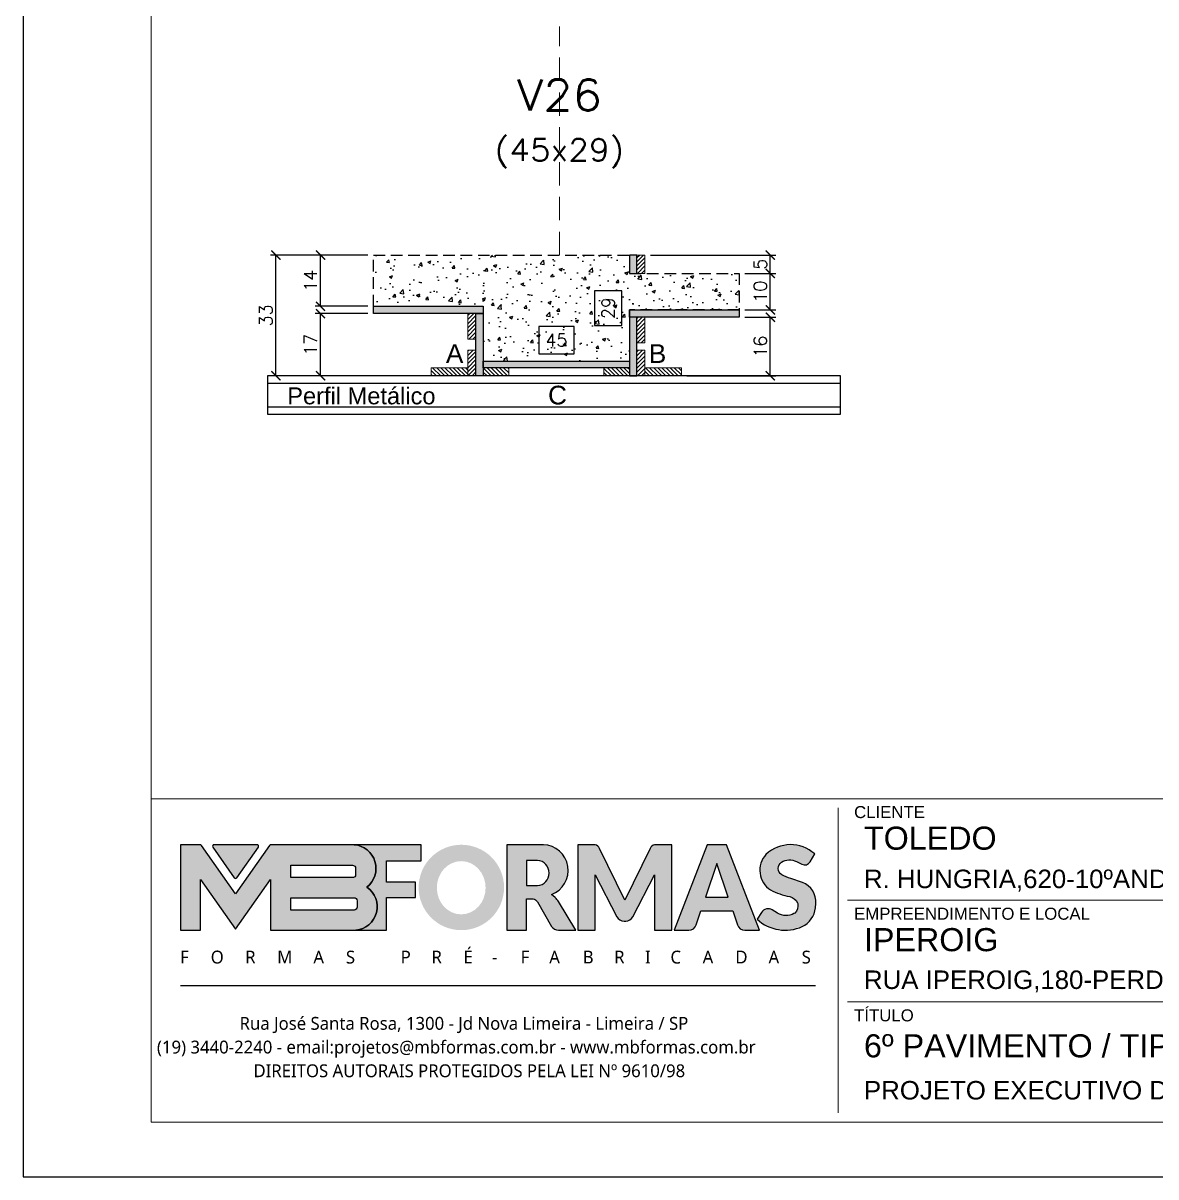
# Model space of a CAD drawing. Extents: x -23436 to 4767, y -4638 to 9755.
# Drawn here: x -17506 to -16887, y -1668 to -1037 of the extents above; entities that cross this region are included whole.
import ezdxf
from ezdxf.enums import TextEntityAlignment as Align

# ---------------------------------------------------------------- set-up
doc = ezdxf.new("R2010")
doc.units = 0
doc.header["$PDMODE"] = 2
doc.header["$PDSIZE"] = 10
doc.linetypes.add('CABLIN', pattern=[0.35, 0.25, -0.1])
doc.linetypes.add('HIDDEN', pattern=[9.525, 6.35, -3.175])
doc.layers.get('0').update_dxf_attribs({"lineweight": 13})
doc.layers.get('Defpoints').update_dxf_attribs({"lineweight": 13})
for name, color, linetype in [('Concreto', 250, 'HIDDEN'), ('Cota', 4, 'Continuous'), ('Cota Seção (2x)', 4, 'Continuous'), ('Hachura', 252, 'CABLIN'), ('MB Logo', 255, 'Continuous'), ('Painéis', 200, 'Continuous'), ('Perfil Metálico', 224, 'Continuous'), ('Texto de Titulo', 7, 'Continuous'), ('Texto Qtd Sarr', 242, 'Continuous')]:
    doc.layers.add(name, color=color, linetype=linetype)
for name, color, linetype, lineweight in [('FOLHA MB', 7, 'Continuous', 13), ('Madeira', 100, 'Continuous', 13), ('Texto Seção', 7, 'Continuous', 15)]:
    doc.layers.add(name, color=color, linetype=linetype, lineweight=lineweight)
doc.layers.add('Laje_Perimetro', color=7, linetype='Continuous', plot=False)
doc.styles.add('ARIAL', font='arial.ttf', dxfattribs={"oblique": 15, "height": 25})
doc.styles.add('MB_C01', font='arial.ttf', dxfattribs={"height": 1.3})
doc.styles.add('MB_C02', font='arial.ttf', dxfattribs={"height": 2})
doc.styles.add('MB_C03', font='arial.ttf', dxfattribs={"height": 2.5})
doc.styles.add('MtXpl_Lucida_Sans_Un', font='l_10646.ttf')
doc.styles.add('ROMANS', font='romans.shx')
doc.dimstyles.new('Cota Seção (2x)', dxfattribs={"dimtxt": 7, "dimasz": 5, "dimexe": 3, "dimexo": 3, "dimgap": 2, "dimtad": 3, "dimdec": 1, "dimlfac": 0.5, "dimzin": 12, "dimdsep": 46, "dimtxsty": 'ROMANS', "dimblk": 'ARCHTICK', "dimcen": 0, "dimclrd": 4, "dimclre": 4, "dimclrt": 1, "dimadec": 1, "dimazin": 3, "dimtfac": 1, "dimtdec": 1, "dimtmove": 0, "dimatfit": 3, "dimldrblk": 'OBLIQUE', "dimfxl": 1, "dimtolj": 1, "dimtzin": 12, "dimarcsym": 0})
doc.dimstyles.new('Cota Seção interna', dxfattribs={"dimtxt": 7, "dimasz": 6, "dimexe": 0.18, "dimexo": 2, "dimgap": -4, "dimtad": 3, "dimdec": 1, "dimlfac": 0.5, "dimzin": 12, "dimdsep": 46, "dimtxsty": 'ROMANS', "dimblk": 'ARCHTICK', "dimcen": 0.09, "dimse1": 1, "dimse2": 1, "dimsd1": 1, "dimsd2": 1, "dimclrd": 180, "dimclre": 5, "dimclrt": 1, "dimadec": 0, "dimazin": 3, "dimtfac": 1, "dimtdec": 1, "dimtofl": 0, "dimtmove": 0, "dimatfit": 3, "dimldrblk": 'ARCHTICK', "dimfxl": 1, "dimtolj": 1, "dimtzin": 0, "dimarcsym": 0})

# ---------------------------------------------------------------- blocks, each defined once
blk = doc.blocks.new('MB-NOVO')
at = {"layer": 'MB Logo', "linetype": 'Continuous'}
h = blk.add_hatch(color=256, dxfattribs=at)
h.dxf.hatch_style = 1
h.set_gradient(color1=(242, 132, 69), color2=(247, 180, 141), rotation=90, tint=1)
h.paths.add_polyline_path([(-18529.58, 10980.84), (-18475.71, 10980.84, 0.706757), (-18468.67, 11008.01, 0.681802), (-18476.71, 11034.89), (-18529.36, 11034.89, 0.243712), (-18530.18, 11034.46), (-18551.72, 11003.93), (-18573.27, 11034.46, 0.243712), (-18574.09, 11034.89), (-18586.52, 11034.89), (-18586.52, 10980.84), (-18573.87, 10980.84), (-18573.87, 11012.87), (-18551.72, 10981.49), (-18529.58, 11012.87)])
h.paths.add_polyline_path([(-18516.75, 11014.08), (-18516.75, 11021.99), (-18477.79, 11021.99, -0.414214), (-18475.79, 11019.99), (-18475.79, 11016.08, -0.414214), (-18477.79, 11014.08)], flags=16)
h.paths.add_polyline_path([(-18516.75, 11001.39), (-18476.79, 11001.39, -0.414214), (-18474.79, 10999.39), (-18474.79, 10995.48, -0.414214), (-18476.79, 10993.48), (-18516.75, 10993.48)], flags=16)
at = {"layer": 'MB Logo', "true_color": 0x262626}
h = blk.add_hatch(color=250, dxfattribs=at)
h.dxf.hatch_style = 1
h.paths.add_polyline_path([(-18537.31, 11033.31, 0.60809), (-18538.12, 11034.89), (-18565.32, 11034.89, 0.60809), (-18566.14, 11033.31), (-18552.54, 11014.04, 0.518202), (-18550.91, 11014.04)])
h = blk.add_hatch(color=250, dxfattribs=at)
h.dxf.hatch_style = 1
h.paths.add_polyline_path([(-18456.17, 11011.29), (-18456.17, 11024.65), (-18434.21, 11024.65), (-18434.21, 11034.89), (-18476.71, 11034.89, -0.681802), (-18468.67, 11008.01, -0.706757), (-18475.71, 10980.84), (-18456.17, 10980.84), (-18456.17, 11001.45), (-18437.83, 11001.45), (-18437.83, 11011.29)])
h = blk.add_hatch(color=250, dxfattribs=at)
h.dxf.hatch_style = 1
h.paths.add_polyline_path([(-18435.91, 11007.86, 1), (-18381.87, 11007.86, 1)])
edge = h.paths.add_edge_path(flags=16)
edge.add_ellipse((-18408.97, 11007.68), major_axis=(0, 16.84), ratio=0.916255, start_angle=0, end_angle=360)
h = blk.add_hatch(color=250, dxfattribs=at)
h.dxf.hatch_style = 1
h.paths.add_polyline_path([(-18356.97, 11034.89), (-18380.17, 11034.89), (-18380.17, 10980.84), (-18367.64, 10980.84), (-18367.64, 11000.71), (-18363.41, 11000.71, -0.195765), (-18360.9, 10998.88), (-18351.79, 10983.24, 0.261385), (-18347.52, 10980.84), (-18336.38, 10980.84), (-18347.47, 10999, 0.082429), (-18349.61, 11001.48), (-18351.9, 11003.39, 0.81838)])
h.paths.add_polyline_path([(-18360.76, 11009), (-18367.64, 11009), (-18367.64, 11024.98), (-18360.76, 11024.98, -0.92578)], flags=16)
h = blk.add_hatch(color=250, dxfattribs=at)
h.dxf.hatch_style = 1
h.paths.add_polyline_path([(-18286.65, 11015.9), (-18286.65, 10980.84), (-18275.77, 10980.84), (-18275.77, 11034.89), (-18286.65, 11034.89, 0.216647), (-18289.44, 11032.44), (-18305.46, 10999.84), (-18321.61, 11032.7, 0.199908), (-18324.27, 11034.89), (-18335.15, 11034.89), (-18335.15, 10980.84), (-18324.27, 10980.84), (-18324.27, 11015.9), (-18310.42, 10989.3, 0.279644), (-18305.98, 10986.61, 0.340986), (-18300.5, 10989.3)])
h = blk.add_hatch(color=250, dxfattribs=at)
h.dxf.hatch_style = 1
h.paths.add_polyline_path([(-18274.36, 10980.84), (-18264.98, 10980.84, 0.322517), (-18260.24, 10984.26), (-18257.32, 10993), (-18237.21, 10993), (-18234.29, 10984.26, 0.322517), (-18229.55, 10980.84), (-18220.26, 10980.84), (-18241.25, 11034.89), (-18253.37, 11034.89)])
h.paths.add_polyline_path([(-18254.42, 11001.64), (-18247.26, 11023.04), (-18240.11, 11001.64)], flags=16)
h = blk.add_hatch(color=250, dxfattribs=at)
h.dxf.hatch_style = 1
h.paths.add_polyline_path([(-18206.02, 11024.02, -0.247671), (-18196.88, 11024.32), (-18193.53, 11022.53, 0.40799), (-18188.16, 11024.11), (-18185.37, 11029.08, 0.392837), (-18216.16, 11028.69, 0.467779), (-18213.26, 11006.32, 0.077523), (-18201.17, 11002.12, -0.214206), (-18196.11, 10997.94, -0.284295), (-18198.17, 10991.44, -0.26924), (-18208.78, 10991.57), (-18212.21, 10993.65, 0.407727), (-18219.02, 10992.06), (-18221.79, 10987.71, 0.296878), (-18193.23, 10983.12, 0.272251), (-18184.86, 10995.28), (-18184.65, 10997.88, 0.348906), (-18193.71, 11011.21), (-18200.42, 11013.47, -0.045018), (-18205.76, 11015.68, -0.618284)])
at = {"layer": 'MB Logo', "linetype": 'Continuous'}
blk.add_line((-18586.52, 10945.86), (-18184.78, 10945.86), dxfattribs=at)
at = {"layer": 'MB Logo', "color": 23, "linetype": 'Continuous', "true_color": 0xf28445}
for points in [[(-18573.27, 11034.46, 0.243712), (-18574.09, 11034.89), (-18586.52, 11034.89), (-18586.52, 10980.84), (-18573.87, 10980.84), (-18573.87, 11012.87), (-18551.72, 10981.49), (-18529.58, 11012.87), (-18529.58, 10980.84), (-18475.71, 10980.84, 0.706757), (-18468.67, 11008.01, 0.681802), (-18476.71, 11034.89), (-18529.36, 11034.89, 0.243712), (-18530.18, 11034.46), (-18551.72, 11003.93)], [(-18516.75, 11021.99), (-18477.79, 11021.99, -0.414214), (-18475.79, 11019.99), (-18475.79, 11016.08, -0.414214), (-18477.79, 11014.08), (-18516.75, 11014.08)], [(-18516.75, 11001.39), (-18476.79, 11001.39, -0.414214), (-18474.79, 10999.39), (-18474.79, 10995.48, -0.414214), (-18476.79, 10993.48), (-18516.75, 10993.48)]]:
    blk.add_lwpolyline(points, format="xyb", close=True, dxfattribs=at)
at = {"layer": 'MB Logo', "color": 250, "true_color": 0x262626}
for points in [[(-18537.31, 11033.31, 0.60809), (-18538.12, 11034.89), (-18565.32, 11034.89, 0.60809), (-18566.14, 11033.31), (-18552.54, 11014.04, 0.518202), (-18550.91, 11014.04)], [(-18437.83, 11011.29), (-18456.17, 11011.29), (-18456.17, 11024.65), (-18434.21, 11024.65), (-18434.21, 11034.89), (-18476.71, 11034.89, -0.681802), (-18468.67, 11008.01, -0.706757), (-18475.71, 10980.84), (-18456.17, 10980.84), (-18456.17, 11001.45), (-18437.83, 11001.45)], [(-18347.52, 10980.84), (-18336.38, 10980.84), (-18347.47, 10999, 0.082429), (-18349.61, 11001.48), (-18351.9, 11003.39, 0.81838), (-18356.97, 11034.89), (-18380.17, 11034.89), (-18380.17, 10980.84), (-18367.64, 10980.84), (-18367.64, 11000.71), (-18363.41, 11000.71, -0.209789), (-18360.79, 10998.69), (-18351.79, 10983.24, 0.261385)], [(-18286.65, 11015.9), (-18286.65, 10980.84), (-18275.77, 10980.84), (-18275.77, 11034.89), (-18286.65, 11034.89, 0.216647), (-18289.44, 11032.44), (-18305.46, 10999.84), (-18321.48, 11032.44, 0.216647), (-18324.27, 11034.89), (-18335.15, 11034.89), (-18335.15, 10980.84), (-18324.27, 10980.84), (-18324.27, 11015.9), (-18310.42, 10989.3, 0.279644), (-18305.98, 10986.61), (-18304.93, 10986.61, 0.279644), (-18300.5, 10989.3)], [(-18264.98, 10980.84, 0.322517), (-18260.24, 10984.26), (-18257.32, 10993), (-18237.21, 10993), (-18234.29, 10984.26, 0.322517), (-18229.55, 10980.84), (-18220.26, 10980.84), (-18241.25, 11034.89), (-18253.37, 11034.89), (-18274.36, 10980.84)], [(-18206.24, 11015.94, -0.549626), (-18206.37, 11023.82, -0.258723), (-18196.88, 11024.32), (-18193.53, 11022.53, 0.40799), (-18188.16, 11024.11), (-18185.37, 11029.08, 0.392837), (-18216.16, 11028.69, 0.467779), (-18213.26, 11006.32, 0.077523), (-18201.17, 11002.12, -0.203897), (-18196.26, 10998.22), (-18196.08, 10997.79, -0.267611), (-18197.99, 10991.6), (-18198.45, 10991.29, -0.261145), (-18208.78, 10991.57), (-18212.21, 10993.65, 0.407727), (-18219.02, 10992.06), (-18221.79, 10987.71, 0.296878), (-18193.23, 10983.12, 0.265963), (-18184.89, 10994.94), (-18184.67, 10997.65, 0.340466), (-18193.12, 11011.01), (-18200.42, 11013.47, -0.049298)], [(-18367.64, 11009), (-18360.76, 11009, 0.92578), (-18360.76, 11024.98), (-18367.64, 11024.98)]]:
    blk.add_lwpolyline(points, format="xyb", close=True, dxfattribs=at)
blk.add_lwpolyline([(-18247.26, 11023.04), (-18254.42, 11001.64), (-18240.11, 11001.64)], close=True, dxfattribs=at)
at = {"layer": 'MB Logo', "color": 250, "true_color": 0x262626, "style": 'MtXpl_Lucida_Sans_Un'}
for s, height, p in [('F', 8.12, (-18586.78, 10959.76)), ('O', 8.12, (-18567.45, 10959.76)), ('R', 8.12, (-18545.63, 10959.76)), ('M', 8.12, (-18525.4, 10959.76)), ('A', 8.12, (-18502.51, 10959.76)), ('S', 8.12, (-18481.92, 10959.76)), ('P', 8.12, (-18447.27, 10959.76)), ('R', 8.12, (-18427.76, 10959.76)), ('É', 8.12, (-18407.52, 10959.76)), ('F', 8.12, (-18371.38, 10959.76)), ('A', 8.12, (-18353.29, 10959.76)), ('B', 8.12, (-18332.1, 10959.76)), ('R', 8.12, (-18312.21, 10959.76)), ('I', 8.12, (-18292.68, 10959.76)), ('C', 8.12, (-18276.61, 10959.76)), ('A', 8.12, (-18256.26, 10959.76)), ('D', 8.12, (-18235.54, 10959.76)), ('A', 8.12, (-18214.57, 10959.76)), ('S', 8.12, (-18193.6, 10959.76)), ('-', 8.12, (-18389.56, 10959.76)), ('DIREITOS AUTORAIS PROTEGIDOS PELA LEI Nº 9610/98', 8.1225, (-18540.43, 10887.84))]:
    blk.add_text(s, height=height, dxfattribs=at).set_placement(p)
at = {"layer": 'MB Logo', "style": 'MtXpl_Lucida_Sans_Un'}
for s, p in [('Rua José Santa Rosa, 1300 - Jd Nova Limeira - Limeira / SP', (-18549.2, 10917.84)), ('(19) 3440-2240 - email:projetos@mbformas.com.br - www.mbformas.com.br', (-18601.47, 10902.84))]:
    blk.add_text(s, height=8.1225, dxfattribs=at).set_placement(p)
blk = doc.blocks.new('A$C169d8357')
at = {"layer": 'FOLHA MB', "color": 1}
for p, q in [((1109.82, 356.72), (70, 356.72)), ((445.65, 351.67), (445.65, 184.99)), ((781.5, 301.16), (450.7, 301.16)), ((938.09, 245.6), (450.7, 245.6))]:
    blk.add_line(p, q, dxfattribs=at)
for points in [[(0, 1199.94), (0, 149.94), (1485.02, 149.94), (1485.02, 1199.94)], [(70, 1169.94), (70, 179.94), (1455.02, 179.94), (1455.02, 1169.94)]]:
    blk.add_lwpolyline(points, close=True, dxfattribs=at)
at = {"layer": 'MB Logo', "xscale": 0.8642040370897565, "yscale": 0.8642040370897565, "zscale": 0.8642040370897565}
blk.add_blockref('MB-NOVO', (16148.65, -9204.85), dxfattribs=at)
at = {"layer": 'FOLHA MB', "color": 6}
for s, height, style, p in [('CLIENTE', 6.566, 'MB_C01', (454.33, 346.12)), ('R. HUNGRIA,620-10ºANDAR-SÃO PAULO-SP', 10.102, 'MB_C02', (459.73, 307.83)), ('EMPREENDIMENTO E LOCAL', 6.5663, 'MB_C01', (454.33, 290.56)), ('RUA IPEROIG,180-PERDIZES-SÃO PAULO-SP', 10.102, 'MB_C02', (459.73, 252.69)), ('TÍTULO', 6.566, 'MB_C01', (454.33, 234.99)), ('PROJETO EXECUTIVO DE LATERAIS DE VIGAS', 10.102, 'MB_C02', (459.73, 192.28))]:
    blk.add_text(s, height=height, dxfattribs=dict(at, style=style)).set_placement(p)
at = {"layer": 'FOLHA MB', "color": 5, "style": 'MB_C03'}
for s, height, p in [('TOLEDO', 12.628, (459.73, 328.83)), ('IPEROIG', 12.628, (459.73, 273.34)), ('6º PAVIMENTO / TIPO / DUPLEX INFERIOR', 12.6276, (459.73, 215.3))]:
    blk.add_text(s, height=height, dxfattribs=at).set_placement(p)
blk = doc.blocks.new('*D1251')
at = {"layer": 'Cota Seção (2x)', "color": 180, "lineweight": -2, "transparency": 16777216}
for p, q in [((-17205.15, -1202.77), (-17224.48, -1202.77)), ((-17224.48, -1202.77), (-17224.48, -1217.77)), ((-17205.15, -1217.77), (-17205.15, -1202.77)), ((-17224.48, -1217.77), (-17205.15, -1217.77))]:
    blk.add_line(p, q, dxfattribs=at)
at = {"layer": 'Defpoints', "color": 0, "transparency": 16777216}
for p in [(-17254.81, -1221.77), (-17254.81, -1221.77), (-17174.81, -1221.77)]:
    blk.add_point(p, dxfattribs=at)
at = {"layer": 'Cota Seção (2x)', "color": 1, "transparency": 16777216, "insert": (-17214.81, -1210.27), "char_height": 7, "attachment_point": 5, "style": 'ROMANS'}
blk.add_mtext('\\A1;45', dxfattribs=at)
blk = doc.blocks.new('_ArchTick')
at = {"color": 0, "linetype": 'ByBlock', "const_width": 0.15}
blk.add_lwpolyline([(-0.5, -0.5), (0.5, 0.5)], dxfattribs=at)
blk = doc.blocks.new('*D1252')
at = {"layer": 'Cota', "color": 4, "lineweight": -2, "transparency": 16777216}
for p, q in [((-17317.81, -1195.77), (-17346.75, -1195.77)), ((-17343.75, -1229.77), (-17343.75, -1195.77)), ((-17286.21, -1229.77), (-17346.75, -1229.77))]:
    blk.add_line(p, q, dxfattribs=at)
at = {"layer": 'Defpoints', "color": 0, "transparency": 16777216}
for p in [(-17343.75, -1195.77), (-17314.81, -1195.77), (-17283.21, -1229.77)]:
    blk.add_point(p, dxfattribs=at)
at = {"layer": 'Cota', "color": 4, "lineweight": -2, "transparency": 16777216, "xscale": 5, "yscale": 5, "zscale": 5}
for p, rotation in [((-17343.75, -1195.77), 90), ((-17343.75, -1229.77), 270)]:
    blk.add_blockref('_ArchTick', p, dxfattribs=dict(at, rotation=rotation))
at = {"layer": 'Cota', "color": 1, "transparency": 16777216, "insert": (-17349.25, -1212.77), "char_height": 7, "attachment_point": 5, "rotation": 90, "style": 'ROMANS'}
blk.add_mtext('\\A1;17', dxfattribs=at)
blk = doc.blocks.new('_OBLIQUE')
at = {"color": 0, "linetype": 'ByBlock', "lineweight": -2}
for p, q in [((0, 0), (-1, 0)), ((-0.5, -0.5), (0.5, 0.5))]:
    blk.add_line(p, q, dxfattribs=at)
blk = doc.blocks.new('*D1253')
at = {"layer": 'Cota', "color": 4, "lineweight": -2, "transparency": 16777216}
for p, q in [((-17317.81, -1163.77), (-17346.75, -1163.77)), ((-17343.75, -1191.77), (-17343.75, -1163.77)), ((-17317.81, -1191.77), (-17346.75, -1191.77))]:
    blk.add_line(p, q, dxfattribs=at)
at = {"layer": 'Defpoints', "color": 0, "transparency": 16777216}
for p in [(-17343.75, -1163.77), (-17314.81, -1163.77), (-17314.81, -1191.77)]:
    blk.add_point(p, dxfattribs=at)
at = {"layer": 'Cota', "color": 4, "lineweight": -2, "transparency": 16777216, "xscale": 5, "yscale": 5, "zscale": 5}
for p, rotation in [((-17343.75, -1163.77), 90), ((-17343.75, -1191.77), 270)]:
    blk.add_blockref('_ArchTick', p, dxfattribs=dict(at, rotation=rotation))
at = {"layer": 'Cota', "color": 1, "transparency": 16777216, "insert": (-17349.25, -1177.77), "char_height": 7, "attachment_point": 5, "rotation": 90, "style": 'ROMANS'}
blk.add_mtext('\\A1;14', dxfattribs=at)
blk = doc.blocks.new('*D1254')
at = {"layer": 'Cota', "color": 4, "lineweight": -2, "transparency": 16777216}
for p, q in [((-17317.81, -1163.77), (-17371.12, -1163.77)), ((-17368.12, -1229.77), (-17368.12, -1163.77)), ((-17286.21, -1229.77), (-17371.12, -1229.77))]:
    blk.add_line(p, q, dxfattribs=at)
at = {"layer": 'Defpoints', "color": 0, "transparency": 16777216}
for p in [(-17368.12, -1163.77), (-17314.81, -1163.77), (-17283.21, -1229.77)]:
    blk.add_point(p, dxfattribs=at)
at = {"layer": 'Cota', "color": 4, "lineweight": -2, "transparency": 16777216, "xscale": 5, "yscale": 5, "zscale": 5}
for p, rotation in [((-17368.12, -1163.77), 90), ((-17368.12, -1229.77), 270)]:
    blk.add_blockref('_ArchTick', p, dxfattribs=dict(at, rotation=rotation))
at = {"layer": 'Cota', "color": 1, "transparency": 16777216, "insert": (-17373.62, -1196.77), "char_height": 7, "attachment_point": 5, "rotation": 90, "style": 'ROMANS'}
blk.add_mtext('\\A1;33', dxfattribs=at)
blk = doc.blocks.new('*D1255')
at = {"layer": 'Cota', "color": 4, "lineweight": -2, "transparency": 16777216}
for p, q in [((-17163.41, -1163.77), (-17094.84, -1163.77)), ((-17097.84, -1173.77), (-17097.84, -1163.77)), ((-17111.81, -1173.77), (-17094.84, -1173.77))]:
    blk.add_line(p, q, dxfattribs=at)
at = {"layer": 'Defpoints', "color": 0, "transparency": 16777216}
for p in [(-17166.41, -1163.77), (-17097.84, -1163.77), (-17114.81, -1173.77)]:
    blk.add_point(p, dxfattribs=at)
at = {"layer": 'Cota', "color": 4, "lineweight": -2, "transparency": 16777216, "xscale": 5, "yscale": 5, "zscale": 5}
for p, rotation in [((-17097.84, -1163.77), 90), ((-17097.84, -1173.77), 270)]:
    blk.add_blockref('_ArchTick', p, dxfattribs=dict(at, rotation=rotation))
at = {"layer": 'Cota', "color": 1, "transparency": 16777216, "insert": (-17103.34, -1168.77), "char_height": 7, "attachment_point": 5, "rotation": 90, "style": 'ROMANS'}
blk.add_mtext('\\A1;5', dxfattribs=at)
blk = doc.blocks.new('*D1256')
at = {"layer": 'Cota', "color": 4, "lineweight": -2, "transparency": 16777216}
for p, q in [((-17111.81, -1173.77), (-17094.84, -1173.77)), ((-17097.84, -1193.77), (-17097.84, -1173.77)), ((-17111.81, -1193.77), (-17094.84, -1193.77))]:
    blk.add_line(p, q, dxfattribs=at)
at = {"layer": 'Defpoints', "color": 0, "transparency": 16777216}
for p in [(-17114.81, -1173.77), (-17097.84, -1173.77), (-17114.81, -1193.77)]:
    blk.add_point(p, dxfattribs=at)
at = {"layer": 'Cota', "color": 4, "lineweight": -2, "transparency": 16777216, "xscale": 5, "yscale": 5, "zscale": 5}
for p, rotation in [((-17097.84, -1173.77), 90), ((-17097.84, -1193.77), 270)]:
    blk.add_blockref('_ArchTick', p, dxfattribs=dict(at, rotation=rotation))
at = {"layer": 'Cota', "color": 1, "transparency": 16777216, "insert": (-17103.34, -1183.77), "char_height": 7, "attachment_point": 5, "rotation": 90, "style": 'ROMANS'}
blk.add_mtext('\\A1;10', dxfattribs=at)
blk = doc.blocks.new('*D1257')
at = {"layer": 'Cota', "color": 4, "lineweight": -2, "transparency": 16777216}
for p, q in [((-17111.81, -1197.77), (-17094.84, -1197.77)), ((-17097.84, -1229.77), (-17097.84, -1197.77)), ((-17143.41, -1229.77), (-17094.84, -1229.77))]:
    blk.add_line(p, q, dxfattribs=at)
at = {"layer": 'Defpoints', "color": 0, "transparency": 16777216}
for p in [(-17114.81, -1197.77), (-17097.84, -1197.77), (-17146.41, -1229.77)]:
    blk.add_point(p, dxfattribs=at)
at = {"layer": 'Cota', "color": 4, "lineweight": -2, "transparency": 16777216, "xscale": 5, "yscale": 5, "zscale": 5}
for p, rotation in [((-17097.84, -1197.77), 90), ((-17097.84, -1229.77), 270)]:
    blk.add_blockref('_ArchTick', p, dxfattribs=dict(at, rotation=rotation))
at = {"layer": 'Cota', "color": 1, "transparency": 16777216, "insert": (-17103.34, -1213.77), "char_height": 7, "attachment_point": 5, "rotation": 90, "style": 'ROMANS'}
blk.add_mtext('\\A1;16', dxfattribs=at)
blk = doc.blocks.new('*D1258')
at = {"layer": 'Cota Seção (2x)', "color": 180, "lineweight": -2, "transparency": 16777216}
for p, q in [((-17179.01, -1183.27), (-17194.01, -1183.27)), ((-17194.01, -1183.27), (-17194.01, -1202.27)), ((-17179.01, -1202.27), (-17179.01, -1183.27)), ((-17194.01, -1202.27), (-17179.01, -1202.27))]:
    blk.add_line(p, q, dxfattribs=at)
at = {"layer": 'Defpoints', "color": 0, "transparency": 16777216}
for p in [(-17250.11, -1163.77), (-17175.01, -1163.77), (-17250.11, -1221.77)]:
    blk.add_point(p, dxfattribs=at)
at = {"layer": 'Cota Seção (2x)', "color": 1, "transparency": 16777216, "insert": (-17186.51, -1192.77), "char_height": 7, "attachment_point": 5, "rotation": 90, "style": 'ROMANS'}
blk.add_mtext('\\A1;29', dxfattribs=at)
blk = doc.blocks.new('titulo1')
at = {"layer": 'Defpoints', "color": 252, "linetype": 'HIDDEN', "ltscale": 2}
blk.add_line((0, 0), (0, 125), dxfattribs=at)
at = {"layer": 'Defpoints', "style": 'ROMANS', "oblique": 15}
blk.add_attdef('FOLHA', text='', height=10, dxfattribs=at).set_placement((0, 15.58), align=Align.MIDDLE_CENTER)
at = {"layer": 'Texto Qtd Sarr', "color": 3, "style": 'ROMANS', "oblique": 15}
for tag, height, p in [('TITULO', 17, (0, 71.45)), ('SEÇÃO', 12, (0, 41.55))]:
    blk.add_attdef(tag, text='', height=height, dxfattribs=at).set_placement(p, align=Align.MIDDLE_CENTER)

msp = doc.modelspace()

# ---------------------------------------------------------------- hatches: boundary and pattern name
at = {"layer": 'Concreto'}
h = msp.add_hatch(dxfattribs=at)
h.set_pattern_fill('AR-CONC', color=256, scale=2.5)
h.set_pattern_definition([(50, (-2189.208, -3841.025), (17.931505, -1.568803), [1.875, -20.625]), (355, (-2189.208, -3841.025), (-3.468783, 18.804803), [1.5, -16.5]), (100.45144, (-2187.714, -3841.155), (14.462721, 17.236), [1.593505, -17.528553]), (46.1842, (-2189.208, -3836.025), (26.681033, -4.137982), [2.8125, -30.9375]), (96.63564, (-2186.984, -3836.37), (23.36655, 24.352965), [2.39026, -26.292844]), (351.18416, (-2189.208, -3836.025), (23.36655, 24.352965), [2.25, -24.75]), (21, (-2186.708, -3837.275), (14.922676, -10.065472), [1.875, -20.625]), (326, (-2186.708, -3837.275), (6.082883, 18.128751), [1.5, -16.5]), (71.45144, (-2185.464, -3838.113), (21.00556, 8.063279), [1.593505, -17.528553]), (37.5, (-2189.208, -3841.0246), (0.3039964, 8.3223463), [0, -16.3, 0, -16.75, 0, -16.5625]), (7.5, (-2189.208, -3841.025), (6.5767384, 9.860293), [0, -9.55, 0, -15.925, 0, -6.3125]), (327.5, (-2194.783, -3841.0246), (13.345561, -0.5638718), [0, -6.25, 0, -19.5, 0, -25.875]), (317.5, (-2197.283, -3841.025), (14.579654, 2.502625), [0, -8.125, 0, -12.95, 0, -18.375])])
h.paths.add_polyline_path([(-17314.81, -1163.77), (-17174.81, -1163.77), (-17174.81, -1173.77), (-17170.81, -1173.77), (-17166.41, -1173.77), (-17114.81, -1173.77), (-17114.81, -1193.77), (-17174.81, -1193.77), (-17174.81, -1197.77), (-17174.81, -1221.77), (-17254.81, -1221.77), (-17254.81, -1195.77), (-17254.81, -1191.77), (-17314.81, -1191.77)])
h.paths.add_polyline_path([(-17207.4, -1215.52), (-17222.23, -1215.52), (-17222.23, -1205.02), (-17207.4, -1205.02)], flags=24)
h.paths.add_polyline_path([(-17248.56, -1200.02), (-17248.56, -1185.52), (-17238.06, -1185.52), (-17238.06, -1200.02)], flags=24)
at = {"layer": 'Hachura'}
h = msp.add_hatch(color=256, dxfattribs=at)
h.dxf.hatch_style = 1
h.paths.add_polyline_path([(-17170.81, -1163.77), (-17174.81, -1163.77), (-17174.81, -1173.77), (-17170.81, -1173.77)])
h = msp.add_hatch(dxfattribs=at)
h.set_pattern_fill('ANSI31', color=256, scale=0.5, angle=360, style=0)
h.set_pattern_definition([(45, (-8952.1996, 21888.855), (-1.12253202, 1.12253202), [])])
h.paths.add_polyline_path([(-17170.81, -1173.77), (-17166.41, -1173.77), (-17166.41, -1163.77), (-17170.81, -1163.77)])
h = msp.add_hatch(color=256, dxfattribs=at)
h.dxf.hatch_style = 1
h.paths.add_polyline_path([(-17314.81, -1195.77), (-17314.81, -1191.77), (-17254.81, -1191.77), (-17254.81, -1195.77)])
h = msp.add_hatch(dxfattribs=at)
h.set_pattern_fill('ANSI31', color=256, scale=0.5, angle=360, style=0)
h.set_pattern_definition([(45, (-8910.1996, 21764.855), (-1.12253202, 1.12253202), [])])
h.paths.add_polyline_path([(-17258.81, -1195.77), (-17263.21, -1195.77), (-17263.21, -1209.77), (-17258.81, -1209.77)])
h = msp.add_hatch(color=256, dxfattribs=at)
h.dxf.hatch_style = 1
h.paths.add_polyline_path([(-17258.81, -1195.77), (-17254.81, -1195.77), (-17254.81, -1229.77), (-17258.81, -1229.77)])
h = msp.add_hatch(color=256, dxfattribs=at)
h.dxf.hatch_style = 1
h.paths.add_polyline_path([(-17174.81, -1197.77), (-17174.81, -1193.77), (-17114.81, -1193.77), (-17114.81, -1197.77)])
h = msp.add_hatch(color=256, dxfattribs=at)
h.dxf.hatch_style = 1
h.paths.add_polyline_path([(-17170.81, -1197.77), (-17174.81, -1197.77), (-17174.81, -1229.77), (-17170.81, -1229.77)])
h = msp.add_hatch(dxfattribs=at)
h.set_pattern_fill('ANSI31', color=256, scale=0.5, angle=360, style=0)
h.set_pattern_definition([(45, (-8910.1996, 21762.855), (-1.12253202, 1.12253202), [])])
h.paths.add_polyline_path([(-17170.81, -1197.77), (-17166.41, -1197.77), (-17166.41, -1211.77), (-17170.81, -1211.77)])
h = msp.add_hatch(dxfattribs=at)
h.set_pattern_fill('ANSI31', color=256, scale=0.5, angle=360, style=0)
h.set_pattern_definition([(45, (-8910.1996, 21832.855), (-1.12253202, 1.12253202), [])])
h.paths.add_polyline_path([(-17258.81, -1229.77), (-17263.21, -1229.77), (-17263.21, -1215.77), (-17258.81, -1215.77)])
h = msp.add_hatch(dxfattribs=at)
h.set_pattern_fill('ANSI31', color=256, scale=0.5, angle=360, style=0)
h.set_pattern_definition([(45, (-8952.1996, 21832.855), (-1.12253202, 1.12253202), [])])
h.paths.add_polyline_path([(-17170.81, -1229.77), (-17166.41, -1229.77), (-17166.41, -1215.77), (-17170.81, -1215.77)])
h = msp.add_hatch(color=256, dxfattribs=at)
h.dxf.hatch_style = 1
h.paths.add_polyline_path([(-17254.81, -1225.37), (-17254.81, -1221.77), (-17174.81, -1221.77), (-17174.81, -1225.37)])
h = msp.add_hatch(dxfattribs=at)
h.set_pattern_fill('ANSI31', color=256, scale=0.5, angle=270, style=0)
h.set_pattern_definition([(315, (5737.5768, -9459.4089), (1.12253202, 1.12253202), [])])
h.paths.add_polyline_path([(-17283.21, -1229.77), (-17283.21, -1225.37), (-17263.21, -1225.37), (-17263.21, -1229.77)])
h = msp.add_hatch(dxfattribs=at)
h.set_pattern_fill('ANSI31', color=256, scale=0.5, angle=270, style=0)
h.set_pattern_definition([(315, (5747.1768, -9459.4089), (1.12253202, 1.12253202), [])])
h.paths.add_polyline_path([(-17254.81, -1229.77), (-17254.81, -1225.37), (-17240.81, -1225.37), (-17240.81, -1229.77)])
h = msp.add_hatch(dxfattribs=at)
h.set_pattern_fill('ANSI31', color=256, scale=0.5, angle=270, style=0)
h.set_pattern_definition([(315, (5705.1768, -9459.4089), (1.12253202, 1.12253202), [])])
h.paths.add_polyline_path([(-17174.81, -1229.77), (-17174.81, -1225.37), (-17188.81, -1225.37), (-17188.81, -1229.77)])
h = msp.add_hatch(dxfattribs=at)
h.set_pattern_fill('ANSI31', color=256, scale=0.5, angle=270, style=0)
h.set_pattern_definition([(315, (5714.7768, -9459.4089), (1.12253202, 1.12253202), [])])
h.paths.add_polyline_path([(-17146.41, -1229.77), (-17146.41, -1225.37), (-17166.41, -1225.37), (-17166.41, -1229.77)])

# ---------------------------------------------------------------- linework, layer by layer
at = {"layer": 'Concreto'}
for p, q in [((-17314.81, -1191.77), (-17314.81, -1163.77)), ((-17314.81, -1163.77), (-17174.81, -1163.77)), ((-17174.81, -1163.77), (-17174.81, -1173.77)), ((-17174.81, -1173.77), (-17114.81, -1173.77)), ((-17114.81, -1173.77), (-17114.81, -1193.77)), ((-17314.81, -1191.77), (-17254.81, -1191.77)), ((-17254.81, -1191.77), (-17254.81, -1221.77)), ((-17114.81, -1193.77), (-17174.81, -1193.77)), ((-17174.81, -1193.77), (-17174.81, -1221.77)), ((-17254.81, -1221.77), (-17174.81, -1221.77))]:
    msp.add_line(p, q, dxfattribs=at)
at = {"layer": 'Laje_Perimetro'}
msp.add_lwpolyline([(-16021.36, -617.74), (-17506.38, -617.74), (-17506.38, -1667.74), (-16021.36, -1667.74)], close=True, dxfattribs=at)
at = {"layer": 'Madeira'}
for points in [[(-17170.81, -1173.77), (-17166.41, -1173.77), (-17166.41, -1163.77), (-17170.81, -1163.77)], [(-17258.81, -1195.77), (-17263.21, -1195.77), (-17263.21, -1209.77), (-17258.81, -1209.77)], [(-17170.81, -1197.77), (-17166.41, -1197.77), (-17166.41, -1211.77), (-17170.81, -1211.77)], [(-17258.81, -1229.77), (-17263.21, -1229.77), (-17263.21, -1215.77), (-17258.81, -1215.77)], [(-17170.81, -1229.77), (-17166.41, -1229.77), (-17166.41, -1215.77), (-17170.81, -1215.77)], [(-17283.21, -1229.77), (-17283.21, -1225.37), (-17263.21, -1225.37), (-17263.21, -1229.77)], [(-17254.81, -1229.77), (-17254.81, -1225.37), (-17240.81, -1225.37), (-17240.81, -1229.77)], [(-17174.81, -1229.77), (-17174.81, -1225.37), (-17188.81, -1225.37), (-17188.81, -1229.77)], [(-17146.41, -1229.77), (-17146.41, -1225.37), (-17166.41, -1225.37), (-17166.41, -1229.77)]]:
    msp.add_lwpolyline(points, close=True, dxfattribs=at)
at = {"layer": 'Painéis'}
for points in [[(-17170.81, -1163.77), (-17174.81, -1163.77), (-17174.81, -1173.77), (-17170.81, -1173.77)], [(-17314.81, -1195.77), (-17314.81, -1191.77), (-17254.81, -1191.77), (-17254.81, -1195.77)], [(-17258.81, -1195.77), (-17254.81, -1195.77), (-17254.81, -1229.77), (-17258.81, -1229.77)], [(-17174.81, -1197.77), (-17174.81, -1193.77), (-17114.81, -1193.77), (-17114.81, -1197.77)], [(-17170.81, -1197.77), (-17174.81, -1197.77), (-17174.81, -1229.77), (-17170.81, -1229.77)], [(-17254.81, -1225.37), (-17254.81, -1221.77), (-17174.81, -1221.77), (-17174.81, -1225.37)]]:
    msp.add_lwpolyline(points, close=True, dxfattribs=at)
at = {"layer": 'Perfil Metálico'}
msp.add_lwpolyline([(-17372.83, -1250.83), (-17059.48, -1250.83), (-17059.48, -1229.77), (-17372.83, -1229.77)], close=True, dxfattribs=at)
for points in [[(-17059.48, -1233.92), (-17372.83, -1233.92)], [(-17372.83, -1246.67), (-17059.48, -1246.67)]]:
    msp.add_lwpolyline(points, dxfattribs=at)

# ---------------------------------------------------------------- block references
at = {"layer": 'MB Logo'}
msp.add_blockref('A$C169d8357', (-17506.38, -1817.68), dxfattribs=at)
at = {"layer": 'Texto Seção'}
ref = msp.add_blockref('titulo1', (-17213.13, -1163.77), dxfattribs=at)
ref.add_attrib('TITULO', 'V26', dxfattribs={"layer": 'Texto de Titulo', "color": 7, "height": 17, "style": 'ROMANS', "width": 1.1}).set_placement((-17213.13, -1076.27), align=Align.MIDDLE_CENTER)
ref.add_attrib('SEÇÃO', '(45x29)', dxfattribs={"layer": 'Texto de Titulo', "color": 7, "height": 12, "style": 'ROMANS', "width": 1.1}).set_placement((-17213.13, -1106.27), align=Align.MIDDLE_CENTER)

# ---------------------------------------------------------------- texts
at = {"layer": 'Texto Seção', "color": 0, "linetype": 'Continuous', "style": 'ARIAL'}
for s, p in [('A', (-17270.43, -1217.63)), ('B', (-17159.49, -1217.63)), ('C', (-17214.21, -1240.31))]:
    msp.add_text(s, height=10.22, dxfattribs=at).set_placement(p, align=Align.MIDDLE_CENTER)
at = {"layer": 'Texto Seção', "style": 'ARIAL'}
msp.add_text('Perfil Metálico', height=9.24, dxfattribs=at).set_placement((-17321.41, -1240.74), align=Align.MIDDLE_CENTER)

# ---------------------------------------------------------------- dimensions: what is measured, and where the dimension line sits
at = {"layer": 'Cota'}
for base, p1, p2, picture, middle in [((-17368.12, -1163.77), (-17283.21, -1229.77), (-17314.81, -1163.77), '*D1254', (-17373.62, -1196.77)), ((-17343.75, -1163.77), (-17314.81, -1191.77), (-17314.81, -1163.77), '*D1253', (-17349.25, -1177.77)), ((-17097.84, -1163.77), (-17114.81, -1173.77), (-17166.41, -1163.77), '*D1255', (-17103.34, -1168.77)), ((-17097.84, -1173.77), (-17114.81, -1193.77), (-17114.81, -1173.77), '*D1256', (-17103.34, -1183.77)), ((-17343.75, -1195.77), (-17283.21, -1229.77), (-17314.81, -1195.77), '*D1252', (-17349.25, -1212.77)), ((-17097.84, -1197.77), (-17146.41, -1229.77), (-17114.81, -1197.77), '*D1257', (-17103.34, -1213.77))]:
    dim = msp.add_linear_dim(base=base, p1=p1, p2=p2, angle=90, dimstyle='Cota Seção (2x)', dxfattribs=at)
    dim.commit()
    dim.dimension.update_dxf_attribs({"geometry": picture, "text_midpoint": middle})
at = {"layer": 'Cota Seção (2x)'}
dim = msp.add_linear_dim(base=(-17175.01, -1163.77), p1=(-17250.11, -1221.77), p2=(-17250.11, -1163.77), angle=90, dimstyle='Cota Seção interna', dxfattribs=at)
dim.commit()
dim.dimension.update_dxf_attribs({"geometry": '*D1258', "text_midpoint": (-17186.51, -1192.77)})
dim = msp.add_linear_dim(base=(-17254.81, -1221.77), p1=(-17174.81, -1221.77), p2=(-17254.81, -1221.77), angle=180, text='45', dimstyle='Cota Seção interna', dxfattribs=at)
dim.commit()
dim.dimension.update_dxf_attribs({"geometry": '*D1251', "text_midpoint": (-17214.81, -1210.27)})

doc.saveas('drawing.dxf')
